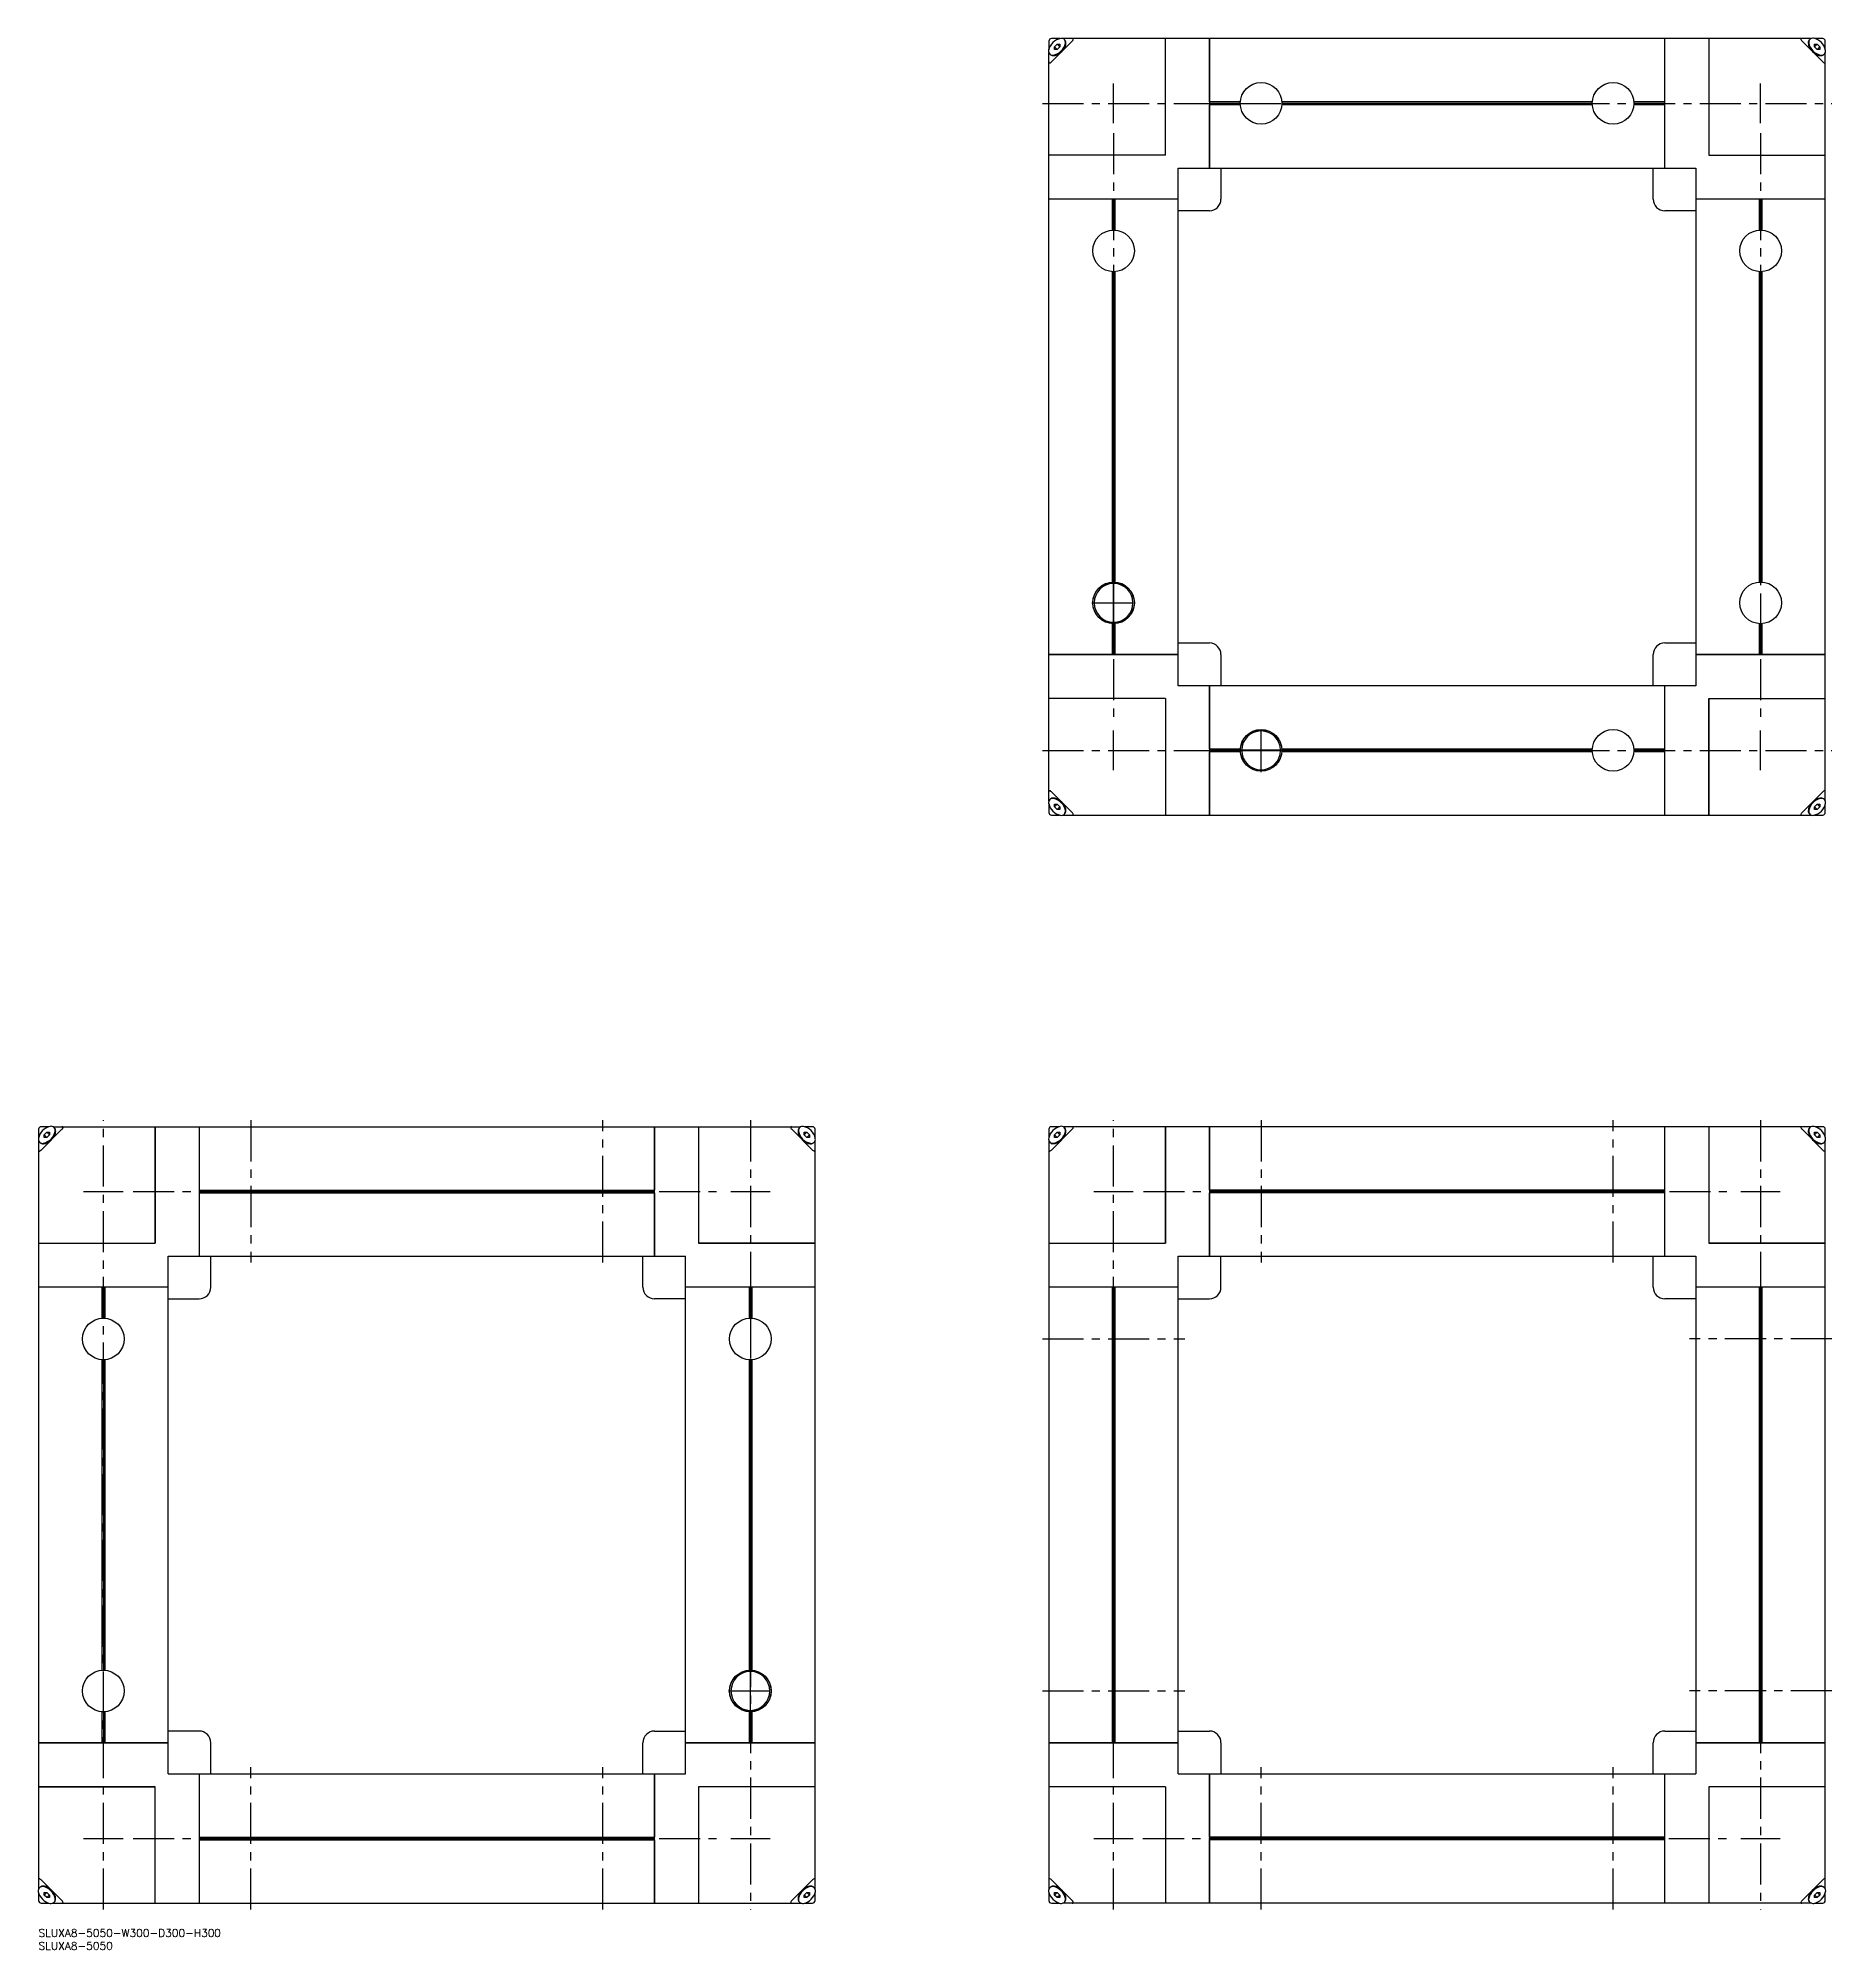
# Model space of a CAD drawing. Extents: x 0 to 693, y -8 to 731.
import ezdxf

# ---------------------------------------------------------------- set-up
doc = ezdxf.new("R2010")
doc.units = 0
doc.header["$LTSCALE"] = 0.5
doc.linetypes.add('CENTER', pattern=[50.8, 31.75, -6.35, 6.35, -6.35])
for name, color, linetype in [('MSM_CENTER', 1, 'CENTER'), ('MSM_CONTINUOUS', 7, 'CONTINUOUS'), ('MSM_PART_NUMBER', 7, 'CONTINUOUS')]:
    doc.layers.add(name, color=color, linetype=linetype)
doc.styles.get("Standard").update_dxf_attribs({"font": 'txt.shx', "height": 3, "bigfont": 'bigfont.shx'})

msp = doc.modelspace()

# ---------------------------------------------------------------- linework, layer by layer
at = {"layer": 'MSM_CENTER'}
for p, q in [((415.34, 697.8), (415.34, 713.03)), ((665.34, 697.8), (665.34, 713.03)), ((387.84, 705.41), (692.84, 705.41)), ((415.34, 693.86), (415.34, 466.76)), ((665.34, 693.86), (665.34, 466.96)), ((406.94, 512.41), (423.74, 512.41)), ((415.34, 447.8), (415.34, 463.03)), ((472.34, 447.01), (472.34, 463.81)), ((665.34, 447.8), (665.34, 463.03)), ((387.84, 455.41), (692.84, 455.41)), ((25, 7.5), (25, 312.5)), ((82, 312.5), (82, 257.5)), ((218, 257.5), (218, 312.5)), ((275, 312.5), (275, 7.5)), ((415.34, 7.5), (415.34, 312.5)), ((472.34, 312.5), (472.34, 257.5)), ((608.34, 257.5), (608.34, 312.5)), ((665.34, 312.5), (665.34, 7.5)), ((17.39, 285), (32.61, 285)), ((36.55, 285), (263.45, 285)), ((267.39, 285), (282.61, 285)), ((407.72, 285), (422.95, 285)), ((426.89, 285), (653.79, 285)), ((657.72, 285), (672.95, 285)), ((387.84, 228), (442.84, 228)), ((692.84, 228), (637.84, 228)), ((266.6, 92), (283.4, 92)), ((387.84, 92), (442.84, 92)), ((692.84, 92), (637.84, 92)), ((82, 7.5), (82, 62.5)), ((218, 7.5), (218, 62.5)), ((472.34, 7.5), (472.34, 62.5)), ((608.34, 7.5), (608.34, 62.5)), ((17.39, 35), (32.61, 35)), ((36.55, 35), (263.65, 35)), ((267.39, 35), (282.61, 35)), ((407.72, 35), (422.95, 35)), ((426.69, 35), (653.79, 35)), ((657.72, 35), (672.95, 35))]:
    msp.add_line(p, q, dxfattribs=at)
at = {"layer": 'MSM_CONTINUOUS'}
for p, q in [((390.34, 729.41), (390.34, 726.35)), ((390.34, 726.22), (390.34, 726.35)), ((390.34, 435.86), (390.34, 724.98)), ((394.53, 730.41), (391.34, 730.41)), ((391.34, 721.41), (399.34, 729.41)), ((392.09, 724), (393.57, 724.21)), ((392.48, 727.25), (393.5, 728.27)), ((393.49, 726.24), (392.48, 727.25)), ((392.48, 726.23), (392.48, 727.25)), ((393.49, 726.24), (392.48, 726.23)), ((394.51, 727.26), (393.49, 726.24)), ((394.51, 727.26), (393.5, 728.27)), ((393.5, 728.27), (394.52, 728.27)), ((394.52, 728.27), (394.51, 727.26)), ((684.79, 730.41), (395.78, 730.41)), ((396.54, 727.18), (396.75, 728.66)), ((435.34, 685.41), (435.34, 730.41)), ((435.34, 685.41), (435.34, 730.41)), ((452.34, 730.41), (452.34, 680.41)), ((452.34, 705.93), (452.34, 730.41)), ((628.34, 680.41), (628.34, 730.41)), ((628.34, 705.93), (628.34, 730.41)), ((645.34, 730.41), (645.34, 685.41)), ((645.34, 730.41), (645.34, 685.41)), ((681.34, 729.41), (689.34, 721.41)), ((683.92, 728.72), (684.15, 727.16)), ((686.16, 727.29), (687.18, 728.31)), ((686.16, 727.28), (686.16, 728.31)), ((686.16, 728.31), (687.18, 728.31)), ((687.17, 726.26), (686.16, 727.28)), ((689.34, 730.41), (686.33, 730.41)), ((687.03, 724.25), (688.58, 724.02)), ((687.17, 726.27), (688.2, 727.28)), ((688.19, 726.26), (687.17, 726.26)), ((687.18, 728.31), (688.2, 727.28)), ((688.2, 727.28), (688.19, 726.26)), ((690.34, 726.26), (690.34, 729.41)), ((690.34, 435.86), (690.34, 725.03)), ((464.3, 705.93), (452.34, 705.93)), ((464.29, 705.41), (452.34, 705.41)), ((452.34, 680.41), (452.34, 704.89)), ((464.3, 704.89), (452.34, 704.89)), ((600.3, 705.93), (480.37, 705.93)), ((600.3, 704.89), (480.37, 704.89)), ((600.29, 705.41), (480.39, 705.41)), ((628.34, 705.93), (616.37, 705.93)), ((628.34, 704.89), (616.37, 704.89)), ((628.34, 705.41), (616.39, 705.41)), ((628.34, 680.41), (628.34, 704.89)), ((435.34, 685.41), (390.34, 685.41)), ((435.34, 685.41), (390.34, 685.41)), ((440.34, 480.41), (440.34, 680.41)), ((440.34, 680.41), (640.34, 680.41)), ((456.84, 680.41), (456.84, 668.41)), ((623.84, 668.41), (623.84, 680.41)), ((640.34, 680.41), (640.34, 480.41)), ((645.34, 685.41), (690.34, 685.41)), ((645.34, 685.41), (690.34, 685.41)), ((414.82, 668.41), (390.34, 668.41)), ((440.34, 668.41), (390.34, 668.41)), ((414.82, 668.41), (414.82, 656.45)), ((415.34, 668.41), (415.34, 656.46)), ((440.34, 668.41), (415.86, 668.41)), ((415.86, 668.41), (415.86, 656.45)), ((664.82, 668.41), (640.34, 668.41)), ((690.34, 668.41), (640.34, 668.41)), ((664.82, 668.41), (664.82, 656.45)), ((665.34, 668.41), (665.34, 656.46)), ((665.86, 668.41), (665.86, 656.45)), ((690.34, 668.41), (665.86, 668.41)), ((452.34, 663.91), (440.34, 663.91)), ((640.34, 663.91), (628.34, 663.91)), ((414.82, 640.38), (414.82, 520.45)), ((415.34, 640.36), (415.34, 520.46)), ((415.86, 640.38), (415.86, 520.45)), ((664.82, 640.38), (664.82, 520.45)), ((665.34, 640.36), (665.34, 520.46)), ((665.86, 640.38), (665.86, 520.45)), ((415.24, 520.11), (415.24, 504.71)), ((415.44, 504.71), (415.44, 520.11)), ((414.82, 504.38), (414.82, 492.41)), ((415.34, 504.36), (415.34, 492.41)), ((415.86, 504.38), (415.86, 492.41)), ((664.82, 504.38), (664.82, 492.41)), ((665.34, 504.36), (665.34, 492.41)), ((665.86, 504.38), (665.86, 492.41)), ((440.34, 496.91), (452.34, 496.91)), ((628.34, 496.91), (640.34, 496.91)), ((390.34, 492.41), (440.34, 492.41)), ((414.82, 492.41), (390.34, 492.41)), ((440.34, 492.41), (415.86, 492.41)), ((456.84, 492.41), (456.84, 480.41)), ((623.84, 480.41), (623.84, 492.41)), ((640.34, 492.41), (690.34, 492.41)), ((664.82, 492.41), (640.34, 492.41)), ((690.34, 492.41), (665.86, 492.41)), ((640.34, 480.41), (440.34, 480.41)), ((452.34, 480.41), (452.34, 430.41)), ((452.34, 455.93), (452.34, 480.41)), ((628.34, 455.93), (628.34, 480.41)), ((628.34, 430.41), (628.34, 480.41)), ((435.34, 475.41), (390.34, 475.41)), ((435.34, 475.41), (390.34, 475.41)), ((435.34, 475.41), (435.34, 430.41)), ((435.34, 475.41), (435.34, 430.41)), ((645.34, 475.41), (690.34, 475.41)), ((645.34, 430.41), (645.34, 475.41)), ((645.34, 475.41), (690.34, 475.41)), ((645.34, 475.41), (645.34, 430.41)), ((464.3, 455.93), (452.34, 455.93)), ((464.29, 455.41), (452.34, 455.41)), ((452.34, 430.41), (452.34, 454.89)), ((464.3, 454.89), (452.34, 454.89)), ((480.04, 455.51), (464.64, 455.51)), ((464.64, 455.31), (480.04, 455.31)), ((600.3, 455.93), (480.37, 455.93)), ((600.3, 454.89), (480.37, 454.89)), ((600.29, 455.41), (480.39, 455.41)), ((628.34, 455.93), (616.37, 455.93)), ((628.34, 454.89), (616.37, 454.89)), ((628.34, 455.41), (616.39, 455.41)), ((628.34, 430.41), (628.34, 454.89)), ((399.34, 431.41), (391.34, 439.41)), ((393.57, 436.61), (392.24, 436.8)), ((689.34, 439.41), (681.34, 431.41)), ((688.43, 436.8), (687.09, 436.61)), ((390.34, 434.56), (390.34, 431.41)), ((391.34, 430.41), (394.48, 430.41)), ((393.49, 434.59), (392.48, 433.58)), ((392.48, 433.58), (392.48, 434.59)), ((392.48, 434.59), (393.49, 434.59)), ((393.5, 432.56), (392.48, 433.58)), ((393.49, 434.59), (394.51, 433.57)), ((394.51, 433.57), (393.5, 432.56)), ((394.52, 432.55), (393.5, 432.56)), ((394.51, 433.57), (394.52, 432.55)), ((395.77, 430.41), (684.93, 430.41)), ((396.73, 432.32), (396.54, 433.64)), ((684.14, 433.66), (683.95, 432.32)), ((686.16, 433.57), (687.18, 434.59)), ((686.16, 433.57), (687.17, 432.56)), ((686.16, 432.55), (686.16, 433.57)), ((687.17, 432.56), (686.16, 432.55)), ((686.19, 430.41), (689.34, 430.41)), ((688.19, 433.58), (687.17, 432.56)), ((687.18, 434.59), (688.19, 433.58)), ((687.18, 434.59), (688.2, 434.59)), ((688.2, 434.59), (688.19, 433.58)), ((690.34, 431.41), (690.34, 434.56)), ((0, 309), (0, 305.9)), ((0, 304.63), (0, 15.52)), ((3.97, 310), (1, 310)), ((1, 301), (9, 309)), ((1.92, 303.62), (3.28, 303.83)), ((2.14, 306.87), (3.16, 307.9)), ((3.17, 305.85), (2.14, 306.87)), ((2.14, 305.85), (2.14, 306.87)), ((3.16, 305.85), (2.14, 305.85)), ((4.18, 306.88), (3.16, 307.9)), ((3.16, 307.9), (4.18, 307.9)), ((4.18, 306.87), (3.16, 305.85)), ((4.18, 307.9), (4.18, 306.87)), ((5.55, 310), (294.48, 310)), ((6.2, 306.77), (6.4, 308.15)), ((45, 310), (45, 265)), ((45, 265), (45, 310)), ((62, 310), (62, 285.52)), ((62, 310), (62, 260)), ((238, 260), (238, 310)), ((238, 310), (238, 285.52)), ((255, 310), (255, 265)), ((255, 310), (255, 265)), ((291, 309), (299, 301)), ((293.59, 308.25), (293.81, 306.76)), ((295.82, 306.88), (296.84, 307.9)), ((295.82, 306.87), (295.82, 307.9)), ((295.82, 307.9), (296.84, 307.9)), ((296.84, 305.85), (295.82, 306.87)), ((299, 310), (296.01, 310)), ((296.72, 303.83), (298.19, 303.61)), ((296.83, 305.85), (297.86, 306.87)), ((296.84, 307.9), (297.86, 306.87)), ((297.86, 305.85), (296.84, 305.85)), ((297.86, 306.87), (297.86, 305.85)), ((300, 305.87), (300, 309)), ((300, 15.52), (300, 304.61)), ((390.34, 309), (390.34, 305.92)), ((390.34, 304.63), (390.34, 15.45)), ((394.29, 310), (391.34, 310)), ((391.34, 301), (399.34, 309)), ((392.32, 303.63), (393.63, 303.84)), ((392.48, 306.87), (393.49, 307.9)), ((393.51, 305.85), (392.48, 306.87)), ((392.48, 305.85), (392.48, 306.87)), ((393.5, 305.85), (392.48, 305.85)), ((394.52, 306.88), (393.49, 307.9)), ((393.49, 307.9), (394.51, 307.9)), ((394.52, 306.87), (393.5, 305.85)), ((394.51, 307.9), (394.52, 306.87)), ((684.84, 310), (395.85, 310)), ((396.53, 306.74), (396.73, 308.1)), ((435.34, 310), (435.34, 265)), ((435.34, 265), (435.34, 310)), ((452.34, 310), (452.34, 260)), ((452.34, 285.52), (452.34, 310)), ((628.34, 260), (628.34, 310)), ((645.34, 310), (645.34, 265)), ((645.34, 310), (645.34, 265)), ((681.34, 309), (689.34, 301)), ((683.96, 308.03), (684.14, 306.77)), ((686.16, 306.88), (687.18, 307.9)), ((686.16, 306.87), (686.16, 307.9)), ((686.16, 307.9), (687.18, 307.9)), ((687.17, 305.85), (686.16, 306.87)), ((689.34, 310), (686.4, 310)), ((687.06, 303.83), (688.31, 303.64)), ((687.17, 305.85), (688.2, 306.87)), ((688.19, 305.85), (687.17, 305.85)), ((687.18, 307.9), (688.2, 306.87)), ((688.2, 306.87), (688.19, 305.85)), ((690.34, 305.93), (690.34, 309)), ((690.34, 15.52), (690.34, 304.62)), ((62, 285.52), (238, 285.52)), ((62, 285), (238, 285)), ((62, 284.48), (62, 260)), ((62, 284.48), (238, 284.48)), ((238, 284.48), (238, 260)), ((628.34, 285.52), (452.34, 285.52)), ((628.34, 285), (452.34, 285)), ((452.34, 260), (452.34, 284.48)), ((628.34, 284.48), (452.34, 284.48)), ((0, 265), (45, 265)), ((0, 265), (45, 265)), ((50, 60), (50, 260)), ((50, 260), (250, 260)), ((66.5, 248), (66.5, 260)), ((233.5, 248), (233.5, 260)), ((250, 60), (250, 260)), ((255, 265), (300, 265)), ((300, 265), (255, 265)), ((390.34, 265), (435.34, 265)), ((390.34, 265), (435.34, 265)), ((440.34, 60), (440.34, 260)), ((440.34, 260), (640.34, 260)), ((456.84, 248), (456.84, 260)), ((623.84, 248), (623.84, 260)), ((640.34, 260), (640.34, 60)), ((645.34, 265), (690.34, 265)), ((690.34, 265), (645.34, 265)), ((24.48, 248), (0, 248)), ((50, 248), (0, 248)), ((24.48, 248), (24.48, 236.03)), ((25, 248), (25, 236.05)), ((50, 248), (25.52, 248)), ((25.52, 248), (25.52, 236.03)), ((274.48, 248), (250, 248)), ((300, 248), (250, 248)), ((274.48, 248), (274.48, 236.03)), ((275, 248), (275, 236.05)), ((275.52, 248), (275.52, 236.03)), ((300, 248), (275.52, 248)), ((414.82, 248), (390.34, 248)), ((440.34, 248), (390.34, 248)), ((414.82, 248), (414.82, 72)), ((415.34, 248), (415.34, 72)), ((440.34, 248), (415.86, 248)), ((415.86, 248), (415.86, 72)), ((664.82, 248), (640.34, 248)), ((690.34, 248), (640.34, 248)), ((664.82, 248), (664.82, 72)), ((665.34, 248), (665.34, 72)), ((690.34, 248), (665.86, 248)), ((665.86, 248), (665.86, 72)), ((50, 243.5), (62, 243.5)), ((250, 243.5), (238, 243.5)), ((440.34, 243.5), (452.34, 243.5)), ((640.34, 243.5), (628.34, 243.5)), ((24.48, 219.97), (24.48, 100.03)), ((25, 219.95), (25, 100.05)), ((25.52, 219.97), (25.52, 100.03)), ((274.48, 219.97), (274.48, 100.03)), ((275, 219.95), (275, 100.05)), ((275.52, 219.97), (275.52, 100.03)), ((274.9, 99.7), (274.9, 84.3)), ((275.1, 84.3), (275.1, 99.7)), ((24.48, 83.97), (24.48, 72)), ((25, 83.95), (25, 72)), ((25.52, 83.97), (25.52, 72)), ((274.48, 83.97), (274.48, 72)), ((275, 83.95), (275, 72)), ((275.52, 83.97), (275.52, 72)), ((62, 76.5), (50, 76.5)), ((238, 76.5), (250, 76.5)), ((440.34, 76.5), (452.34, 76.5)), ((628.34, 76.5), (640.34, 76.5)), ((0, 72), (50, 72)), ((24.48, 72), (0, 72)), ((50, 72), (25.52, 72)), ((66.5, 60), (66.5, 72)), ((233.5, 60), (233.5, 72)), ((250, 72), (300, 72)), ((274.48, 72), (250, 72)), ((300, 72), (275.52, 72)), ((390.34, 72), (440.34, 72)), ((414.82, 72), (390.34, 72)), ((440.34, 72), (415.86, 72)), ((456.84, 72), (456.84, 60)), ((623.84, 60), (623.84, 72)), ((640.34, 72), (690.34, 72)), ((664.82, 72), (640.34, 72)), ((690.34, 72), (665.86, 72)), ((50, 60), (250, 60)), ((62, 60), (62, 35.52)), ((62, 60), (62, 10)), ((238, 10), (238, 60)), ((238, 60), (238, 35.52)), ((440.34, 60), (640.34, 60)), ((452.34, 60), (452.34, 10)), ((452.34, 35.52), (452.34, 60)), ((628.34, 35.52), (628.34, 60)), ((628.34, 10), (628.34, 60)), ((0, 55), (45, 55)), ((45, 55), (0, 55)), ((45, 10), (45, 55)), ((45, 10), (45, 55)), ((300, 55), (255, 55)), ((255, 55), (255, 10)), ((300, 55), (255, 55)), ((255, 55), (255, 10)), ((435.34, 55), (390.34, 55)), ((435.34, 55), (390.34, 55)), ((435.34, 55), (435.34, 10)), ((435.34, 55), (435.34, 10)), ((645.34, 55), (645.34, 10)), ((690.34, 55), (645.34, 55)), ((645.34, 55), (645.34, 10)), ((690.34, 55), (645.34, 55)), ((62, 35.52), (238, 35.52)), ((62, 35), (238, 35)), ((62, 34.48), (62, 10)), ((62, 34.48), (238, 34.48)), ((238, 34.48), (238, 10)), ((628.34, 35.52), (452.34, 35.52)), ((628.34, 35), (452.34, 35)), ((452.34, 10), (452.34, 34.48)), ((628.34, 34.48), (452.34, 34.48)), ((628.34, 10), (628.34, 34.48)), ((9, 11), (1, 19)), ((3.23, 16.2), (1.83, 16.4)), ((299, 19), (291, 11)), ((298.18, 16.4), (296.74, 16.19)), ((399.34, 11), (391.34, 19)), ((393.58, 16.19), (392.12, 16.41)), ((689.34, 19), (681.34, 11)), ((688.49, 16.4), (687.08, 16.19)), ((0, 13.97), (0, 11)), ((1, 10), (4.11, 10)), ((3.12, 14.18), (2.1, 13.16)), ((2.1, 13.16), (2.1, 14.18)), ((2.1, 14.18), (3.13, 14.18)), ((3.13, 12.14), (2.1, 13.16)), ((3.13, 14.18), (4.15, 13.16)), ((4.15, 13.17), (3.13, 12.14)), ((4.15, 12.14), (3.13, 12.14)), ((4.15, 13.16), (4.15, 12.14)), ((5.39, 10), (294.62, 10)), ((6.38, 11.89), (6.17, 13.26)), ((293.84, 13.3), (293.62, 11.88)), ((295.85, 13.16), (296.87, 14.18)), ((295.85, 13.17), (296.87, 12.14)), ((295.85, 12.14), (295.85, 13.16)), ((296.87, 12.14), (295.85, 12.14)), ((295.89, 10), (299, 10)), ((296.87, 14.18), (297.9, 14.18)), ((297.9, 13.16), (296.87, 12.14)), ((296.88, 14.18), (297.9, 13.16)), ((297.9, 14.18), (297.9, 13.16)), ((300, 11), (300, 13.98)), ((390.34, 14.18), (390.34, 11)), ((391.34, 10), (394.51, 10)), ((393.49, 14.18), (392.48, 13.16)), ((392.48, 13.16), (392.48, 14.18)), ((392.48, 14.18), (393.49, 14.18)), ((393.5, 12.14), (392.48, 13.16)), ((393.49, 14.18), (394.51, 13.16)), ((394.51, 13.16), (393.5, 12.14)), ((394.52, 12.14), (393.5, 12.14)), ((394.51, 13.16), (394.52, 12.14)), ((684.95, 10), (395.77, 10)), ((396.74, 11.79), (396.51, 13.29)), ((684.17, 13.3), (683.96, 11.91)), ((686.18, 13.16), (687.21, 14.18)), ((686.18, 12.14), (686.18, 13.16)), ((687.21, 12.14), (686.18, 12.14)), ((686.19, 13.17), (687.21, 12.14)), ((686.24, 10), (689.34, 10)), ((687.21, 14.18), (688.23, 14.18)), ((688.23, 13.16), (687.21, 12.14)), ((687.22, 14.18), (688.23, 13.16)), ((688.23, 14.18), (688.23, 13.16)), ((690.34, 11), (690.34, 13.97))]:
    msp.add_line(p, q, dxfattribs=at)
for centre, radius in [((472.34, 705.41), 8.05), ((608.34, 705.41), 8.05), ((415.34, 648.41), 8.05), ((665.34, 648.41), 8.05), ((415.34, 512.41), 8.05), ((415.34, 512.41), 8), ((665.34, 512.41), 8.05), ((472.34, 455.41), 8.05), ((472.34, 455.41), 8), ((608.34, 455.41), 8.05), ((25, 228), 8.05), ((275, 228), 8.05), ((25, 92), 8.05), ((275, 92), 8.05), ((275, 92), 8)]:
    msp.add_circle(centre, radius, dxfattribs=at)
for centre, radius, start, end in [((391.98, 725.59), 1.75, 171.38618, 221.60029), ((396.09, 724.66), 5.96, 101.48573, 168.51427), ((391.34, 729.41), 1, 90, 180), ((391.83, 725.75), 1.76, 228.62411, 278.38942), ((391.94, 725.42), 1.58, 225.77616, 268.81937), ((391.99, 727.26), 3.43, 268.64361, 295.86859), ((390.9, 729.85), 5.96, 281.48573, 348.51427), ((390.71, 730.04), 6.49, 295.36531, 334.63469), ((395.17, 728.78), 1.74, 48.30859, 98.70494), ((394.98, 728.91), 1.79, 351.97731, 41.00916), ((395.32, 728.8), 1.6, 1.41094, 46.11856), ((393.49, 728.76), 3.43, 334.11439, 1.32202), ((399.34, 729.7), 0.713, 71.81664, 90.44845), ((397.68, 731.08), 2.35, 314.93049, 322.42625), ((398.6, 730.39), 1.19, 321.58913, 339.40318), ((399.49, 730.13), 0.257, 13.64667, 73.62346), ((399.34, 730.11), 0.413, 339.05403, 10.95017), ((681.19, 730.13), 0.262, 152.17795, 178.35086), ((681.36, 730.12), 0.436, 177.92582, 201.39203), ((681.17, 730.13), 0.25, 125.2721, 151.48587), ((682.47, 730.61), 1.65, 203.29722, 226.71311), ((681.26, 730), 0.406, 100.28893, 124.40513), ((681.34, 729.56), 0.855, 90.2366, 100.38232), ((685.36, 728.81), 1.61, 137.80266, 179.7099), ((687.6, 728.85), 3.85, 180.41622, 210.99493), ((685.75, 728.92), 1.84, 139.03296, 186.28866), ((689.72, 729.81), 5.9, 190.58964, 258.84858), ((690.07, 730.17), 6.65, 209.77601, 242.0344), ((685.55, 728.75), 1.81, 82.82821, 130.72662), ((684.63, 724.76), 5.9, 10.58964, 78.84858), ((688.64, 727.23), 3.39, 240.15942, 273.98719), ((688.83, 725.75), 1.75, 261.90204, 311.65279), ((688.76, 725.36), 1.51, 274.36004, 318.02556), ((689.34, 729.41), 1, 0, 90), ((688.64, 725.64), 1.8, 318.53231, 6.78931), ((391.02, 721.4), 0.685, 179.16551, 198.5694), ((390.63, 721.27), 0.267, 197.65929, 255.07058), ((390.64, 721.42), 0.419, 259.27131, 290.72448), ((390.37, 722.14), 1.18, 290.52203, 308.48566), ((389.72, 723.02), 2.27, 307.44455, 315.19872), ((690.48, 722.47), 1.56, 222.62155, 247.36812), ((690.05, 721.45), 0.448, 248.90661, 271.77554), ((690.05, 721.27), 0.273, 272.15602, 297.31517), ((690.06, 721.25), 0.247, 298.37122, 324.87081), ((689.93, 721.33), 0.395, 325.24944, 350.05651), ((689.56, 721.41), 0.775, 349.09506, 0.28602), ((452.34, 668.41), 4.5, 270, 0), ((628.34, 668.41), 4.5, 180, 270), ((415.34, 512.41), 7.5, 90.76397, 269.23603), ((415.34, 512.41), 7.7, 89.25588, 90.74412), ((415.34, 512.41), 7.5, 270.76397, 89.23603), ((415.34, 512.41), 7.7, 269.25588, 270.74412), ((452.34, 492.41), 4.5, 0, 90), ((628.34, 492.41), 4.5, 90, 180), ((472.34, 455.41), 7.5, 0.76397, 179.23603), ((472.34, 455.41), 7.7, 179.25588, 180.74412), ((472.34, 455.41), 7.5, 180.76397, 359.23603), ((472.34, 455.41), 7.7, 359.25588, 0.74412), ((392.08, 435.2), 1.86, 139.69298, 191.41685), ((391.07, 439.42), 0.731, 163.17756, 180.25895), ((390.67, 439.53), 0.316, 130.7399, 162.41077), ((390.62, 439.56), 0.265, 91.32777, 127.27511), ((390.59, 439.15), 0.676, 58.30461, 87.33143), ((391.88, 434.95), 1.89, 79.07339, 129.81678), ((391.99, 435.32), 1.68, 86.74221, 133.19519), ((389.84, 437.93), 2.11, 44.77343, 58.50332), ((391.96, 433.48), 3.52, 65.97046, 87.9064), ((390.84, 430.91), 6.06, 13.35443, 76.64557), ((390.72, 430.79), 6.48, 24.37536, 65.62464), ((689.84, 430.91), 6.06, 103.39818, 166.60182), ((690.03, 430.72), 6.59, 118.26112, 151.73888), ((688.74, 433.3), 3.7, 91.08972, 119.50953), ((688.82, 435.04), 1.8, 48.88333, 102.32194), ((688.71, 435.38), 1.62, 44.01532, 91.40316), ((690.45, 438.4), 1.51, 110.0609, 137.52407), ((690.04, 439.48), 0.349, 74.55531, 107.49595), ((688.57, 435.2), 1.87, 348.7651, 40.02963), ((690.07, 439.6), 0.222, 43.09432, 74.88876), ((689.99, 439.53), 0.333, 15.16618, 42.83579), ((689.61, 439.42), 0.73, 359.75406, 15.56161), ((396.16, 436.23), 6.06, 193.35443, 256.64557), ((391.34, 431.41), 1, 180, 270), ((395.14, 432.11), 1.81, 257.93673, 310.95344), ((394.95, 431.94), 1.82, 319.15584, 11.95399), ((395.25, 432.07), 1.68, 314.48501, 3.26231), ((393.35, 432.02), 3.58, 2.27443, 23.86948), ((397.97, 430.01), 1.96, 30.98077, 45.74248), ((399.34, 431.15), 0.734, 269.76941, 286.79409), ((399.46, 430.75), 0.316, 287.57258, 319.27676), ((399.12, 430.68), 0.632, 1.62475, 32.73921), ((399.49, 430.7), 0.264, 322.6698, 358.72733), ((681.37, 430.71), 0.441, 162.81908, 188.83674), ((681.15, 430.68), 0.226, 190.86455, 220.54807), ((682.4, 430.27), 1.56, 132.72479, 158.47517), ((681.21, 430.74), 0.309, 220.72359, 239.76318), ((681.26, 430.85), 0.424, 241.58565, 258.05086), ((681.34, 431.2), 0.79, 258.12875, 270.13825), ((687.43, 432.02), 3.68, 150.33749, 178.97335), ((685.38, 432.04), 1.63, 178.70737, 226.37206), ((685.77, 431.95), 1.86, 168.52044, 220.27429), ((685.56, 432.2), 1.89, 230.23173, 280.97354), ((684.52, 436.23), 6.06, 283.39818, 346.60182), ((689.34, 431.41), 1, 270, 0), ((1.81, 305.26), 1.91, 169.94474, 220.19077), ((5.78, 304.28), 6, 103.24978, 167.31199), ((1, 309), 1, 90, 180), ((1.55, 305.43), 1.85, 229.44616, 281.54187), ((1.57, 304.93), 1.5, 220.17816, 265.94962), ((1.66, 306.81), 3.38, 266.76688, 293.96294), ((0.54, 309.46), 6, 283.24978, 347.31199), ((0.37, 309.65), 6.5, 294.23781, 333.95178), ((4.78, 308.35), 1.81, 48.91877, 102.06926), ((4.57, 308.49), 1.86, 349.18072, 40.95479), ((4.94, 308.38), 1.64, 0.37428, 44.41165), ((3.1, 308.37), 3.49, 333.15862, 0.44808), ((9, 309.27), 0.729, 73.69704, 90.26437), ((7.28, 310.72), 2.44, 315.06177, 322.04457), ((8.26, 309.97), 1.2, 321.13102, 339.94913), ((9.15, 309.71), 0.267, 17.46519, 76.65897), ((9.01, 309.7), 0.406, 340.61788, 13.20563), ((290.82, 309.72), 0.236, 139.54463, 173.53145), ((291.11, 309.71), 0.517, 175.60279, 208.24692), ((290.88, 309.67), 0.316, 108.89117, 138.39864), ((292.26, 310.31), 1.82, 207.62427, 226.11134), ((291, 309.26), 0.739, 89.80028, 107.20288), ((294.99, 308.41), 1.57, 134.7609, 178.25381), ((296.95, 308.37), 3.53, 178.48002, 207.4807), ((295.43, 308.5), 1.86, 139.23484, 187.59059), ((299.41, 309.42), 5.93, 191.28214, 258.15609), ((299.66, 309.68), 6.54, 206.71456, 245.09584), ((295.21, 308.33), 1.82, 81.36015, 130.69088), ((294.27, 304.33), 5.93, 11.28209, 78.15614), ((298.29, 306.64), 3.21, 244.43456, 275.46632), ((298.49, 305.34), 1.76, 260.39332, 311.65771), ((298.42, 304.95), 1.52, 276.48076, 317.89313), ((299, 309), 1, 0, 90), ((298.3, 305.23), 1.81, 318.59225, 8.23318), ((392.14, 305.27), 1.91, 168.01644, 220.30947), ((396.14, 304.25), 6.04, 104.09165, 166.47012), ((391.34, 309), 1, 90, 180), ((391.9, 305.48), 1.89, 229.91374, 282.88389), ((391.94, 304.99), 1.56, 220.88672, 268.7338), ((391.92, 307.24), 3.81, 269.70178, 300.32508), ((390.85, 309.49), 6.04, 284.09165, 346.47012), ((390.61, 309.75), 6.64, 299.20631, 328.98329), ((395.1, 308.28), 1.88, 49.71042, 103.0872), ((392.88, 308.5), 4.04, 327.52999, 357.12774), ((394.86, 308.48), 1.9, 347.84485, 40.48107), ((395.26, 308.37), 1.67, 357.51123, 44.60615), ((399.34, 309.27), 0.729, 72.23176, 90.30434), ((397.79, 310.56), 2.2, 314.75689, 325.21092), ((399.48, 309.71), 0.271, 348.55244, 72.37727), ((398.87, 309.83), 0.892, 324.06179, 348.53909), ((681.25, 309.7), 0.329, 159.6184, 189.31215), ((681.83, 309.85), 0.927, 192.15363, 216.25099), ((681.21, 309.69), 0.295, 108.95345, 153.69693), ((682.94, 310.61), 2.28, 215.29766, 225.08798), ((681.33, 309.26), 0.743, 89.82791, 107.40585), ((685.4, 308.38), 1.64, 134.8074, 178.67062), ((687.25, 308.37), 3.5, 179.1243, 206.69006), ((685.89, 308.46), 1.97, 140.47288, 192.44514), ((689.84, 309.51), 6.07, 194.11085, 255.32738), ((689.97, 309.65), 6.5, 206.02966, 245.78075), ((685.61, 308.17), 1.98, 77.03899, 128.91945), ((684.51, 304.23), 6.07, 14.11056, 75.32767), ((688.63, 306.61), 3.18, 245.29069, 274.80867), ((688.78, 305.45), 1.87, 255.36076, 310.59768), ((688.77, 304.94), 1.51, 274.89176, 319.55592), ((689.34, 309), 1, 0, 90), ((688.55, 305.27), 1.9, 319.41645, 13.50157), ((0.72, 300.99), 0.716, 179.58052, 196.45807), ((0.29, 300.85), 0.268, 193.41761, 252.45823), ((0.3, 300.99), 0.405, 256.78278, 289.39371), ((0.03, 301.72), 1.18, 289.91281, 309.00704), ((-0.72, 302.72), 2.43, 307.95054, 314.94311), ((300.31, 302.26), 1.81, 223.86488, 242.39951), ((299.71, 301.1), 0.516, 241.72521, 274.42507), ((299.73, 300.81), 0.224, 275.52895, 311.39497), ((299.67, 300.88), 0.313, 311.44363, 341.26656), ((299.32, 300.99), 0.679, 342.0161, 0.98075), ((390.94, 300.98), 0.604, 178.01319, 197.93734), ((390.62, 300.85), 0.265, 192.90727, 261.86816), ((390.62, 301.12), 0.527, 266.13639, 296.59268), ((390.03, 302.26), 1.81, 297.16432, 316.08315), ((690.89, 302.53), 2.18, 224.69088, 234.92347), ((690.15, 301.42), 0.846, 232.57231, 259.02308), ((690.04, 300.9), 0.319, 260.19465, 290.8748), ((690.03, 300.86), 0.283, 295.32749, 341.9931), ((689.6, 301), 0.738, 342.53052, 0.23572), ((62, 248), 4.5, 270, 0), ((238, 248), 4.5, 180, 270), ((452.34, 248), 4.5, 270, 0), ((628.34, 248), 4.5, 180, 270), ((275, 92), 7.5, 90.76397, 269.23603), ((275, 92), 7.7, 89.25588, 90.74412), ((275, 92), 7.5, 270.76397, 89.23603), ((275, 92), 7.7, 269.25588, 270.74412), ((277.48, 85.19), 2.25, 7.29097, 8.6961), ((62, 72), 4.5, 0, 90), ((238, 72), 4.5, 90, 180), ((452.34, 72), 4.5, 0, 90), ((628.34, 72), 4.5, 90, 180), ((1.67, 14.78), 1.83, 139.1911, 191.13556), ((0.66, 19.01), 0.663, 158.80767, 180.71636), ((0.28, 19.16), 0.252, 96.43032, 159.63652), ((0.29, 18.91), 0.502, 64.87021, 94.29644), ((1.5, 14.58), 1.85, 79.78296, 131.01392), ((1.6, 14.98), 1.6, 95.09043, 134.67397), ((-0.3, 17.75), 1.8, 43.87036, 63.59058), ((1.66, 13.18), 3.4, 64.61824, 93.33643), ((0.55, 10.55), 5.99, 12.94302, 77.61876), ((0.39, 10.41), 6.45, 23.188, 65.0016), ((299.45, 10.56), 5.98, 102.21896, 167.21927), ((299.75, 10.26), 6.64, 119.65427, 152.15614), ((298.43, 12.75), 3.83, 90.62481, 120.9306), ((298.5, 14.58), 1.85, 48.94363, 99.9092), ((298.39, 14.96), 1.62, 47.95359, 90.04585), ((300.4, 17.63), 1.96, 120.13795, 135.75663), ((299.75, 18.77), 0.646, 93.54184, 120.40634), ((299.71, 19.13), 0.282, 55.08636, 90.47291), ((298.31, 14.78), 1.84, 349.4932, 40.53043), ((299.67, 19.12), 0.316, 20.48955, 50.30545), ((299.28, 19), 0.718, 358.96812, 18.45062), ((392.04, 14.81), 1.81, 139.20543, 188.78843), ((391.26, 18.99), 0.918, 169.3375, 179.42045), ((390.75, 19.08), 0.407, 146.10679, 168.21545), ((390.61, 19.17), 0.243, 109.58902, 145.98732), ((390.64, 19.06), 0.358, 71.66215, 107.24245), ((391.84, 14.65), 1.78, 80.79912, 131.20702), ((390.18, 17.92), 1.58, 42.92006, 68.8327), ((391.95, 14.99), 1.59, 88.94142, 136.33082), ((391.96, 13.03), 3.56, 64.12541, 89.58589), ((390.89, 10.55), 5.99, 11.93142, 78.06858), ((390.71, 10.37), 6.5, 25.56216, 64.43784), ((689.8, 10.55), 5.99, 102.54263, 166.8956), ((690.07, 10.28), 6.62, 119.39179, 152.41861), ((688.77, 12.8), 3.79, 92.28847, 120.9163), ((688.84, 14.6), 1.83, 48.66958, 100.8816), ((688.69, 14.89), 1.7, 46.34282, 92.4167), ((690.5, 17.92), 1.59, 112.97285, 137.16517), ((690.04, 18.97), 0.448, 82.15365, 111.29511), ((688.65, 14.77), 1.84, 348.69211, 40.63316), ((690.06, 19.17), 0.245, 43.90552, 78.75687), ((690.02, 19.13), 0.295, 16.1375, 44.38959), ((689.61, 19), 0.73, 359.73182, 16.71787), ((5.71, 15.77), 5.99, 192.94302, 257.61876), ((1, 11), 1, 180, 270), ((4.76, 11.72), 1.83, 259.48436, 311.31252), ((4.63, 11.53), 1.79, 318.62402, 11.70264), ((5.08, 11.56), 1.48, 310.54734, 351.14178), ((3.51, 11.73), 3.06, 352.49088, 23.45716), ((7.84, 9.77), 1.69, 25.63394, 46.7699), ((9, 10.73), 0.728, 269.72279, 286.24996), ((9.15, 10.29), 0.268, 283.3505, 352.01625), ((8.93, 10.29), 0.487, 355.21003, 25.59868), ((291.25, 10.25), 0.667, 150.03283, 176.01899), ((290.87, 10.29), 0.282, 179.53522, 214.90551), ((290.88, 10.34), 0.321, 219.91048, 249.29452), ((292.37, 9.6), 1.96, 134.24263, 149.83379), ((291, 10.71), 0.711, 251.47391, 270.39475), ((296.96, 11.66), 3.53, 151.05403, 183.01815), ((294.98, 11.59), 1.55, 184.37286, 227.47794), ((295.39, 11.53), 1.81, 168.93711, 221.08652), ((295.24, 11.74), 1.85, 228.98675, 279.86608), ((294.29, 15.76), 5.98, 282.21896, 347.21927), ((299, 11), 1, 270, 0), ((396.11, 15.77), 5.99, 191.93142, 258.06858), ((391.34, 11), 1, 180, 270), ((395.16, 11.65), 1.76, 260.48102, 311.52512), ((394.99, 11.5), 1.78, 318.78612, 9.20774), ((395.29, 11.63), 1.63, 314.25037, 0.46655), ((393.39, 11.63), 3.53, 0.30243, 25.92977), ((398.39, 9.93), 1.42, 19.71842, 48.40787), ((399.34, 10.79), 0.793, 269.77797, 281.46408), ((399.41, 10.42), 0.411, 281.88677, 303.79099), ((399.51, 10.27), 0.234, 303.29357, 341.1301), ((399.4, 10.3), 0.347, 342.15006, 18.94534), ((681.36, 10.29), 0.437, 158.39098, 188.27633), ((681.16, 10.28), 0.238, 190.75399, 226.58363), ((682.46, 9.81), 1.64, 133.22398, 156.638), ((681.21, 10.33), 0.311, 226.30789, 253.16502), ((681.33, 10.73), 0.731, 253.29542, 270.25489), ((687.41, 11.61), 3.65, 151.64249, 180.48737), ((685.38, 11.63), 1.62, 181.62928, 227.87667), ((685.67, 11.52), 1.76, 167.30236, 222.02291), ((685.58, 11.75), 1.86, 229.02544, 280.52575), ((684.62, 15.77), 5.99, 282.54263, 346.8956), ((689.34, 11), 1, 270, 0)]:
    msp.add_arc(centre, radius, start, end, dxfattribs=at)

# ---------------------------------------------------------------- texts
at = {"layer": 'MSM_PART_NUMBER'}
for s, p in [('SLUXA8-5050-W300-D300-H300', (0, -3)), ('SLUXA8-5050', (0, -8))]:
    msp.add_text(s, height=3, dxfattribs=at).set_placement(p)

doc.saveas('drawing.dxf')
